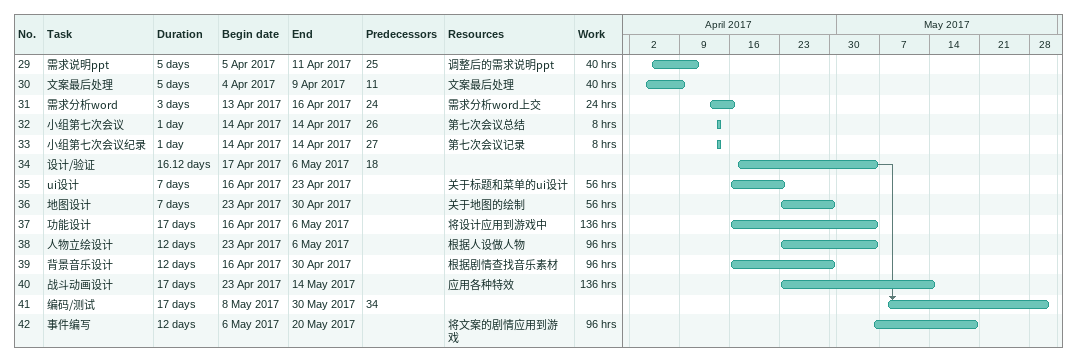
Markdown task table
| ID | Task | Duration | Start | Finish | Predecessors | Resources | Work (h) |
|---|---|---|---|---|---|---|---|
| 29 | 需求说明ppt | 5d | 2017-04-05 | 2017-04-11 | 25 | 调整后的需求说明ppt | 40 |
| 30 | 文案最后处理 | 5d | 2017-04-04 | 2017-04-09 | 11 | 文案最后处理 | 40 |
| 31 | 需求分析word | 3d | 2017-04-13 | 2017-04-16 | 24 | 需求分析word上交 | 24 |
| 32 | 小组第七次会议 | 1d | 2017-04-14 | 2017-04-14 | 26 | 第七次会议总结 | 8 |
| 33 | 小组第七次会议纪录 | 1d | 2017-04-14 | 2017-04-14 | 27 | 第七次会议记录 | 8 |
| 34 | 设计/验证 | 16.12d | 2017-04-17 | 2017-05-06 | 18 |  |  |
| 35 | ui设计 | 7d | 2017-04-16 | 2017-04-23 |  | 关于标题和菜单的ui设计 | 56 |
| 36 | 地图设计 | 7d | 2017-04-23 | 2017-04-30 |  | 关于地图的绘制 | 56 |
| 37 | 功能设计 | 17d | 2017-04-16 | 2017-05-06 |  | 将设计应用到游戏中 | 136 |
| 38 | 人物立绘设计 | 12d | 2017-04-23 | 2017-05-06 |  | 根据人设做人物 | 96 |
| 39 | 背景音乐设计 | 12d | 2017-04-16 | 2017-04-30 |  | 根据剧情查找音乐素材 | 96 |
| 40 | 战斗动画设计 | 17d | 2017-04-23 | 2017-05-14 |  | 应用各种特效 | 136 |
| 41 | 编码/测试 | 17d | 2017-05-08 | 2017-05-30 | 34 |  |  |
| 42 | 事件编写 | 12d | 2017-05-06 | 2017-05-20 |  | 将文案的剧情应用到游戏 | 96 |
